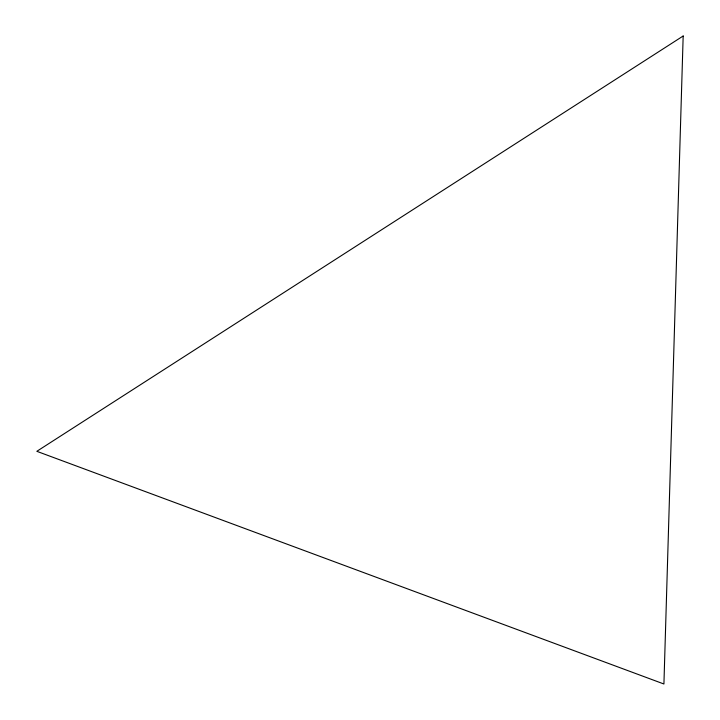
<?xml version="1.0" encoding="UTF-8"?>
<svg xmlns="http://www.w3.org/2000/svg" width="720" height="720" viewBox="0 0 720 720"><rect width="100%" height="100%" fill="white"/><g stroke="black" fill="none" stroke-linecap="round" stroke-linejoin="round"><path stroke-width="1.08" d="M683.172 36L663.921 684L36.828 451.314L683.172 36"/></g></svg>
